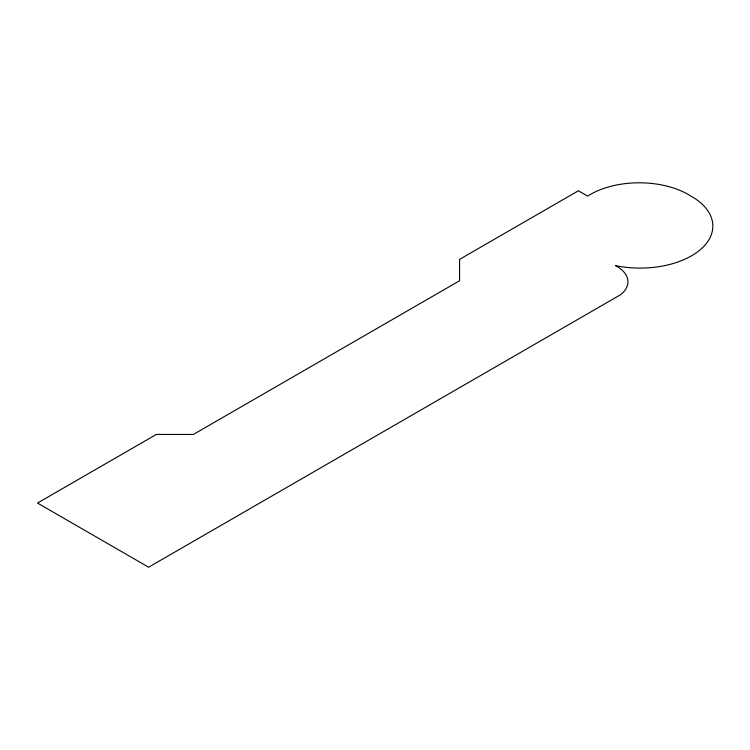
<?xml version="1.0" encoding="UTF-8"?>
<svg xmlns="http://www.w3.org/2000/svg" width="750" height="750" viewBox="0 0 750 750"><rect width="100%" height="100%" fill="white"/><g stroke="black" fill="none" stroke-linecap="round" stroke-linejoin="round"><path stroke-width="1.12" d="M156.328 434.447L37.5 503.053L148.603 567.206L620.662 294.666A37.763 21.806 0 0 0 615.45 265.603A72.713 41.981 0 0 0 702 248.175A72.713 41.981 0 0 0 690.244 195.694A69.3 40.013 0 0 0 587.672 196.106L578.409 190.762L459.581 259.369L459.581 280.753L193.369 434.447L156.328 434.447"/></g></svg>
